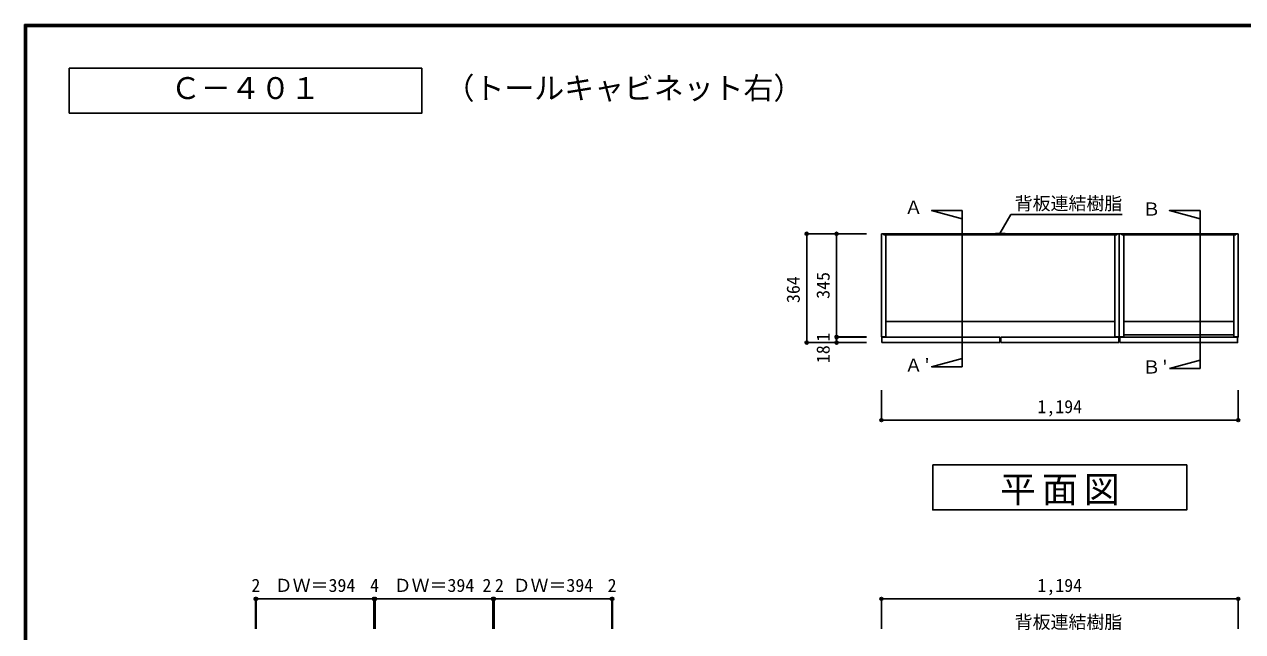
# Model space of a CAD drawing. Units: millimetres at full size, sheet at 1:20; details may follow other scales. Extents: x -3893 to 3907, y -2871 to 2783.
# Drawn here: x -3893 to 183, y 753 to 2783 of the extents above; entities that cross this region are included whole.
import ezdxf
from ezdxf.enums import TextEntityAlignment as Align

# ---------------------------------------------------------------- set-up
doc = ezdxf.new("R2010")
doc.units = ezdxf.units.MM
doc.header["$LTSCALE"] = 20
doc.header["$PDMODE"] = 32
doc.header["$PDSIZE"] = 10
for name, color, linetype in [('0-1_本体', 2, 'Continuous'), ('0-2_扉', 3, 'Continuous'), ('0-4_棚', 3, 'Continuous'), ('0-7_', 7, 'Continuous'), ('0-A_文字', 7, 'Continuous'), ('0-B_寸法', 7, 'Continuous'), ('F-1_枠', 6, 'Continuous')]:
    doc.layers.add(name, color=color, linetype=linetype)
doc.styles.add('ＭＳ ゴシック', font='')
doc.styles.get('ＭＳ ゴシック').set_extended_font_data('MS Gothic')

msp = doc.modelspace()

# ---------------------------------------------------------------- linework, layer by layer
at = {"layer": '0-1_本体'}
for p, q in [((-1025.7, 1738.06), (-1025.7, 2083.06)), ((-1017.7, 2081.56), (-633.2, 2081.56)), ((-1010.7, 2080.06), (-1010.7, 1738.06)), ((-237.7, 2081.56), (-622.2, 2081.56)), ((-244.7, 2080.06), (-244.7, 1738.06)), ((-237.7, 2083.06), (-229.7, 2083.06)), ((-229.7, 1738.06), (-229.7, 2083.06)), ((-221.7, 2083.06), (-229.7, 2083.06)), ((-221.7, 2083.06), (-221.7, 2080.06)), ((-221.7, 2081.56), (160.3, 2081.56)), ((-221.7, 2080.06), (160.3, 2080.06)), ((-214.7, 2080.06), (-214.7, 1738.06)), ((153.3, 2080.06), (153.3, 1738.06)), ((-1010.7, 1738.06), (-1025.7, 1738.06)), ((-244.7, 1738.06), (-229.7, 1738.06)), ((-229.7, 1738.06), (-214.7, 1738.06))]:
    msp.add_line(p, q, dxfattribs=at)
at = {"layer": '0-1_本体', "color": 7}
for p, q in [((-1017.7, 2083.06), (-633.2, 2083.06)), ((-237.7, 2083.06), (-622.2, 2083.06)), ((-221.7, 2083.06), (160.3, 2083.06))]:
    msp.add_line(p, q, dxfattribs=at)
at = {"layer": '0-1_本体'}
for points in [[(-1025.7, 2083.06), (-1017.7, 2083.06), (-1017.7, 2080.06), (-633.2, 2080.06)], [(-237.7, 2083.06), (-237.7, 2080.06), (-622.2, 2080.06)], [(153.3, 1738.06), (168.3, 1738.06), (168.3, 2083.06)], [(168.3, 2083.06), (160.3, 2083.06), (160.3, 2080.06)]]:
    msp.add_lwpolyline(points, dxfattribs=at)
at = {"layer": '0-2_扉', "color": 2}
for p, q in [((-629.7, 1719.06), (-1023.7, 1719.06)), ((-629.7, 1737.06), (-629.7, 1719.06)), ((-231.7, 1737.06), (-625.7, 1737.06)), ((-625.7, 1737.06), (-625.7, 1719.06)), ((-231.7, 1719.06), (-625.7, 1719.06)), ((-231.7, 1737.06), (-231.7, 1719.06))]:
    msp.add_line(p, q, dxfattribs=at)
for points in [[(-629.7, 1737.06), (-1023.7, 1737.06), (-1023.7, 1719.06)], [(166.3, 1737.06), (-227.7, 1737.06), (-227.7, 1719.06)], [(166.3, 1737.06), (166.3, 1719.06), (-227.7, 1719.06)]]:
    msp.add_lwpolyline(points, dxfattribs=at)
at = {"layer": '0-4_棚'}
for p, q in [((-1010.7, 1790.06), (-244.7, 1790.06)), ((-214.7, 1790.06), (153.3, 1790.06)), ((-214.7, 1745.06), (153.3, 1745.06))]:
    msp.add_line(p, q, dxfattribs=at)
at = {"layer": '0-7_'}
for p, q in [((-643.7, 2083.56), (-643.7, 2083.06)), ((-643.7, 2083.06), (-633.2, 2083.06)), ((-612.2, 2084.06), (-643.2, 2084.06)), ((-641.7, 2080.06), (-633.2, 2080.06)), ((-641.7, 2079.56), (-641.7, 2080.06)), ((-614.2, 2079.06), (-641.2, 2079.06)), ((-633.2, 2080.06), (-633.2, 2083.06)), ((-632.2, 2083.06), (-623.2, 2083.06)), ((-632.2, 2080.06), (-632.2, 2083.06)), ((-632.2, 2080.06), (-623.2, 2080.06)), ((-623.2, 2080.06), (-623.2, 2083.06)), ((-622.2, 2080.06), (-622.2, 2083.06)), ((-622.2, 2083.06), (-611.7, 2083.06)), ((-622.2, 2080.06), (-613.7, 2080.06)), ((-613.7, 2079.56), (-613.7, 2080.06)), ((-611.7, 2083.56), (-611.7, 2083.06))]:
    msp.add_line(p, q, dxfattribs=at)
for centre, start, end in [((-643.2, 2083.56), 90, 180), ((-641.2, 2079.56), 180, 270), ((-614.2, 2079.56), 270, 0), ((-612.2, 2083.56), 0, 90)]:
    msp.add_arc(centre, 0.5, start, end, dxfattribs=at)
at = {"layer": '0-A_文字'}
for p, q in [((-755.15, 2160.63), (-755.15, 1638.5)), ((40.93, 2160.63), (40.93, 1632.5)), ((-629.72, 2083.58), (-592.85, 2147.43)), ((-592.85, 2147.43), (-219.71, 2147.43)), ((-61.93, 1632.5), (40.93, 1660.06)), ((40.93, 1632.5), (-61.93, 1632.5))]:
    msp.add_line(p, q, dxfattribs=at)
for points in [[(-3743.33, 2486.67), (-3743.33, 2636.67), (-2563.11, 2636.67)], [(-3743.33, 2486.67), (-2563.11, 2486.67), (-2563.11, 2636.67)], [(-755.15, 2160.63), (-858.01, 2160.63), (-755.15, 2133.06)], [(40.93, 2160.63), (-61.93, 2160.63), (40.93, 2133.06)], [(-755.15, 1638.5), (-858.01, 1638.5), (-755.15, 1666.06)]]:
    msp.add_lwpolyline(points, dxfattribs=at)
msp.add_lwpolyline([(-853.7, 1310.06), (-3.7, 1310.06), (-3.7, 1160.06), (-853.7, 1160.06)], close=True, dxfattribs=at)
at = {"layer": '0-B_寸法', "color": 4}
for p, q in [((-1275.7, 2083.06), (-1075.7, 2083.06)), ((-1275.7, 2083.06), (-1275.7, 1719.06)), ((-1175.7, 2083.06), (-1175.7, 1719.06)), ((-1275.7, 1719.06), (-1075.7, 1719.06)), ((-1175.7, 1738.06), (-1075.7, 1738.06)), ((-1175.7, 1737.06), (-1075.7, 1737.06)), ((-1025.7, 1460.06), (-1025.7, 1560.06)), ((168.3, 1460.06), (168.3, 1560.06)), ((168.3, 1460.06), (-1025.7, 1460.06)), ((-3117.7, 862.33), (-3119.7, 862.33)), ((-3119.7, 862.33), (-3119.7, 762.33)), ((-2723.7, 862.33), (-3117.7, 862.33)), ((-3117.7, 862.33), (-3117.7, 762.33)), ((-2719.7, 862.33), (-2723.7, 862.33)), ((-2723.7, 862.33), (-2723.7, 762.33)), ((-2325.7, 862.33), (-2719.7, 862.33)), ((-2719.7, 862.33), (-2719.7, 762.33)), ((-2323.7, 862.33), (-2325.7, 862.33)), ((-2325.7, 862.33), (-2325.7, 762.33)), ((-2323.7, 862.33), (-2323.7, 762.33)), ((-2321.7, 862.33), (-2323.7, 862.33)), ((-2321.7, 862.33), (-2321.7, 762.33)), ((-1927.7, 862.33), (-2321.7, 862.33)), ((-1927.7, 862.33), (-1927.7, 762.33)), ((-1925.7, 862.33), (-1927.7, 862.33)), ((-1925.7, 862.33), (-1925.7, 762.33)), ((-1025.7, 862.33), (168.3, 862.33)), ((-1025.7, 862.33), (-1025.7, 762.33)), ((168.3, 862.33), (168.3, 762.33))]:
    msp.add_line(p, q, dxfattribs=at)
at = {"layer": '0-B_寸法'}
for p in [(-1275.7, 2083.06), (-1175.7, 2083.06), (-1275.7, 1719.06), (-1175.7, 1738.06), (-1175.7, 1737.06), (-1175.7, 1719.06), (-1025.7, 1460.06), (168.3, 1460.06), (-3119.7, 862.33), (-3117.7, 862.33), (-2723.7, 862.33), (-2719.7, 862.33), (-2325.7, 862.33), (-2323.7, 862.33), (-2321.7, 862.33), (-1927.7, 862.33), (-1925.7, 862.33), (-1025.7, 862.33), (168.3, 862.33)]:
    msp.add_point(p, dxfattribs=at)
at = {"layer": 'F-1_枠'}
for p, q in [((-3893.39, 2783.33), (-3893.39, -2803.33)), ((-3893.39, 2783.33), (3906.61, 2783.33)), ((-3893.39, 2780), (3906.61, 2780)), ((-3893.39, 2776.67), (3906.61, 2776.67)), ((-3890.05, 2783.33), (-3890.05, -2803.33)), ((-3886.72, 2783.33), (-3886.72, -2803.33))]:
    msp.add_line(p, q, dxfattribs=at)

# ---------------------------------------------------------------- texts
at = {"layer": '0-A_文字', "style": 'ＭＳ ゴシック'}
for s, height, p in [('（トールキャビネット右）', 73.31, (-2486.99, 2511.67)), ('Ｃ－４０１', 73.31, (-3403.22, 2511.67)), ('背板連結樹脂', 43.99, (-579.71, 2149.56)), ('Ａ ', 43.99, (-948.01, 2136.63)), ('Ｂ ', 43.99, (-151.93, 2130.63)), ("Ａ'", 43.99, (-948.01, 1608.5)), ("Ｂ'", 43.99, (-151.93, 1602.5)), ('背板連結樹脂', 43.99, (-579.71, 749.76))]:
    msp.add_text(s, height=height, dxfattribs=at).set_placement(p, align=Align.BOTTOM_LEFT)
at = {"layer": '0-A_文字', "insert": (-628.7, 1175.06), "char_height": 87.98, "attachment_point": 7, "style": 'ＭＳ ゴシック'}
msp.add_mtext('\\T1.17;平面図', dxfattribs=at)
at = {"layer": '0-B_寸法', "style": 'ＭＳ ゴシック'}
for s, p in [('364', (-1285.7, 1851.56)), ('345', (-1185.7, 1865.56)), ('1', (-1185.7, 1722.56)), ('18', (-1185.7, 1650.65))]:
    msp.add_text(s, height=43.99, rotation=90, dxfattribs=at).set_placement(p, align=Align.BOTTOM_LEFT)
for s, p in [('1,194', (-503.7, 1470.06)), ('2', (-3133.7, 872.33)), ('ＤＷ＝394', (-3055.7, 872.33)), ('4', (-2736.7, 872.33)), ('ＤＷ＝394', (-2657.7, 872.33)), ('2', (-2360.7, 872.33)), ('2', (-2318.7, 872.33)), ('ＤＷ＝394', (-2259.7, 872.33)), ('2', (-1941.7, 872.33)), ('1,194', (-503.7, 872.33))]:
    msp.add_text(s, height=43.99, dxfattribs=at).set_placement(p, align=Align.BOTTOM_LEFT)

doc.saveas('drawing.dxf')
